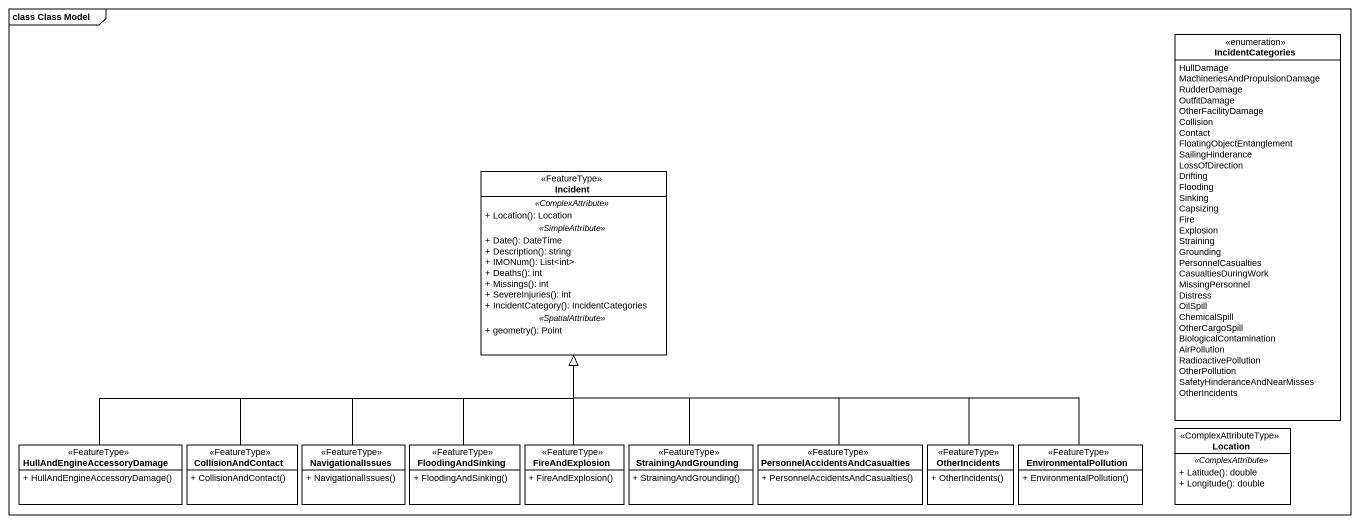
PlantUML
@startuml
mainframe class Class Model
hide circle
hide empty members
skinparam classAttributeIconSize 0
enum IncidentCategories {
  HullDamage
  MachineriesAndPropulsionDamage
  RudderDamage
  OutfitDamage
  OtherFacilityDamage
  Collision
  Contact
  FloatingObjectEntanglement
  SailingHinderance
  LossOfDirection
  Drifting
  Flooding
  Sinking
  Capsizing
  Fire
  Explosion
  Straining
  Grounding
  PersonnelCasualties
  CasualtiesDuringWork
  MissingPersonnel
  Distress
  OilSpill
  ChemicalSpill
  OtherCargoSpill
  BiologicalContamination
  AirPollution
  RadioactivePollution
  OtherPollution
  SafetyHinderanceAndNearMisses
  OtherIncidents
}
class Incident <<FeatureType>> {
  .. <<ComplexAttribute>> ..
  + Location(): Location
  .. <<SimpleAttribute>> ..
  + Date(): DateTime
  + Description(): string
  + IMONum(): List<int>
  + Deaths(): int
  + Missings(): int
  + SevereInjuries(): int
  + IncidentCategory(): IncidentCategories
  .. <<SpatialAttribute>> ..
  + geometry(): Point
}
class HullAndEngineAccessoryDamage <<FeatureType>> {
  + HullAndEngineAccessoryDamage()
}
class CollisionAndContact <<FeatureType>> {
  + CollisionAndContact()
}
class NavigationalIssues <<FeatureType>> {
  + NavigationalIssues()
}
class FloodingAndSinking <<FeatureType>> {
  + FloodingAndSinking()
}
class FireAndExplosion <<FeatureType>> {
  + FireAndExplosion()
}
class StrainingAndGrounding <<FeatureType>> {
  + StrainingAndGrounding()
}
class "PersonnelAccidentsAndCasualties" as PersonnelAccidentsAndCasualt <<FeatureType>> {
  + PersonnelAccidentsAndCasualties()
}
class OtherIncidents <<FeatureType>> {
  + OtherIncidents()
}
class EnvironmentalPollution <<FeatureType>> {
  + EnvironmentalPollution()
}
class Location <<ComplexAttributeType>> {
  .. <<ComplexAttribute>> ..
  + Latitude(): double
  + Longitude(): double
}
HullAndEngineAccessoryDamage -right-|> Incident
CollisionAndContact -up-|> Incident
NavigationalIssues -up-|> Incident
FloodingAndSinking -up-|> Incident
FireAndExplosion -up-|> Incident
StrainingAndGrounding -up-|> Incident
PersonnelAccidentsAndCasualt -up-|> Incident
OtherIncidents -left-|> Incident
EnvironmentalPollution -left-|> Incident
@enduml
